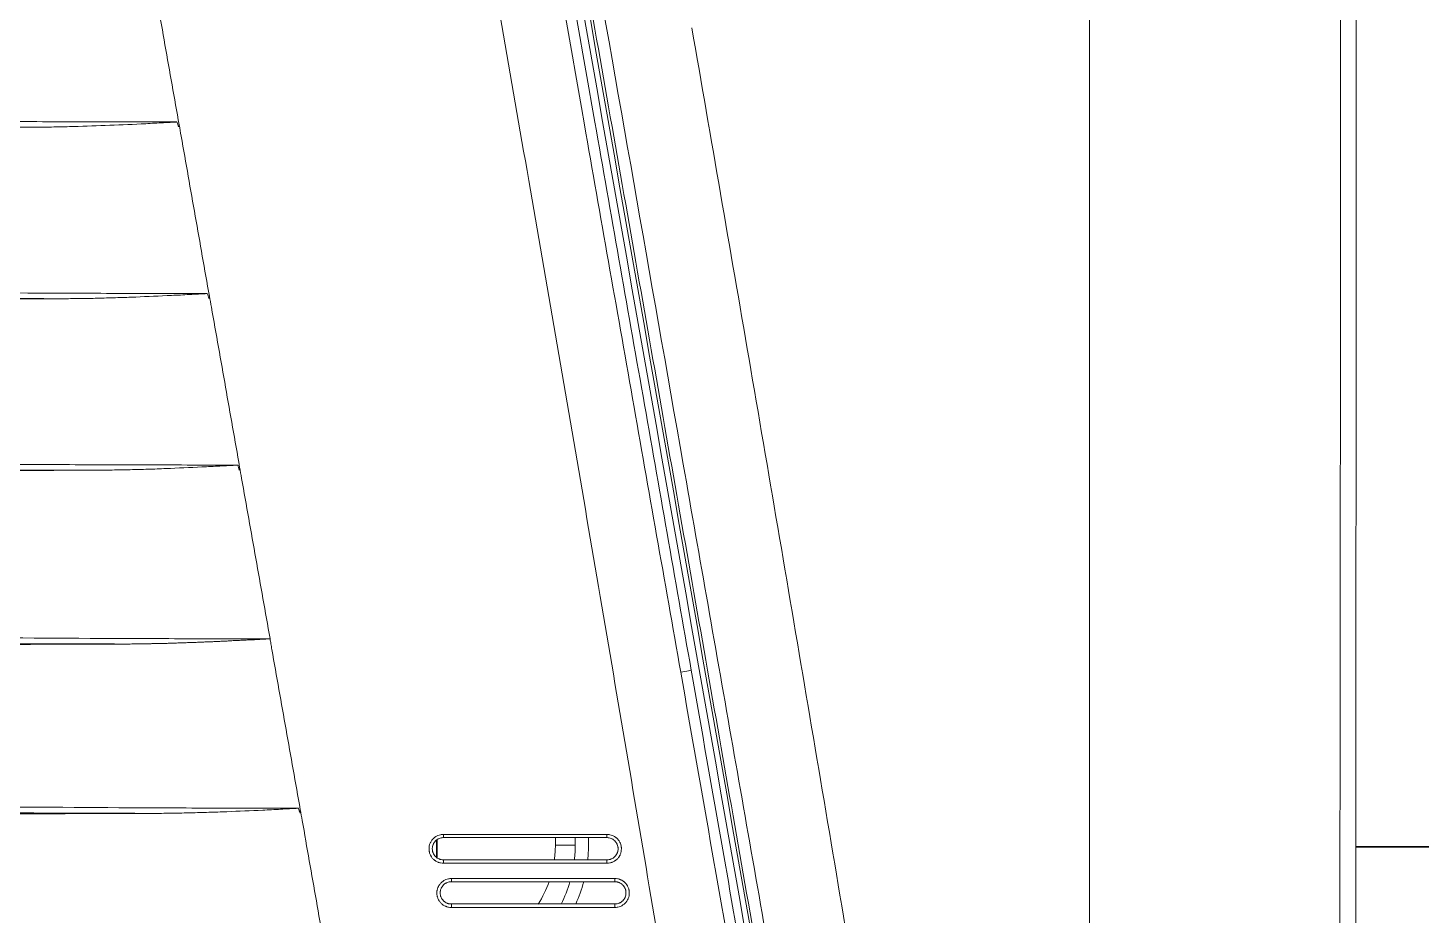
# Model space of a CAD drawing. Header units: millimetres. Extents: x 70151 to 230897, y 35202 to 113211.
# Drawn here: x 183579.5 to 183706.2, y 70867.5 to 70948.2 of the extents above; entities that cross this region are included whole.
import ezdxf

# ---------------------------------------------------------------- set-up
doc = ezdxf.new("R2010")
doc.units = ezdxf.units.MM
doc.header["$LTSCALE"] = 50
doc.layers.add('2-con', color=2, linetype='Continuous')
doc.layers.add('mark-B', color=2, linetype='Continuous', lineweight=20)
doc.layers.add('SS-RLRG', color=4, linetype='Continuous', lineweight=35)

# ---------------------------------------------------------------- blocks, each defined once
blk = doc.blocks.new('무풍1way 일반')
at = {"layer": 'mark-B'}
for p, q in [((-532.95, -80.13), (-532.95, -79.81)), ((-532.95, -79.81), (-518.08, -79.81)), ((-518.08, -80.13), (-518.08, -79.81)), ((-518.08, -80.13), (-532.95, -80.13)), ((-532.95, -82.15), (-518.08, -82.15)), ((-532.95, -82.15), (-532.95, -82.44)), ((-518.08, -82.15), (-518.08, -82.44)), ((-518.08, -82.44), (-532.95, -82.44)), ((-532.23, -84.15), (-532.23, -83.83)), ((-532.23, -83.83), (-517.36, -83.83)), ((-517.36, -84.15), (-532.23, -84.15)), ((-517.36, -84.15), (-517.36, -83.83)), ((-516.8, -84.33), (-516.8, -85.98)), ((-516.8, -84.33), (-516.8, -85.98)), ((-516.72, -85.93), (-516.72, -84.37)), ((-516.72, -85.93), (-516.72, -84.37)), ((-530.55, -86.17), (-530.55, -85.49)), ((-527.54, -85.49), (-529.35, -85.49)), ((-529.35, -85.49), (-529.35, -86.17)), ((-527.54, -85.49), (-527.54, -86.17)), ((-532.23, -86.17), (-517.36, -86.17)), ((-532.23, -86.17), (-532.23, -86.46)), ((-517.36, -86.46), (-532.23, -86.46)), ((-517.36, -86.17), (-517.36, -86.46))]:
    blk.add_line(p, q, dxfattribs=at)
for radius, start, end in [(13.05, 155.7436, 165.1866), (11.85, 153.09, 163.6397), (10.04, 147.7195, 160.5867), (13.05, 174.0923, 180), (11.85, 173.4891, 180), (10.04, 172.3106, 180)]:
    blk.add_arc((-517.5, -85.49), radius, start, end, dxfattribs=at)
blk.add_ellipse((-538.9, -101.23), major_axis=(-0.989, -0.174), ratio=0.033932, start_param=4.743301, end_param=6.335298, dxfattribs=at)
for points in [[(-600.41, -442.84), (-600.39, -308.78), (-600.38, -174.73), (-600.32, -40.67)], [(-600.41, -442.84), (-600.39, -308.78), (-600.38, -174.73), (-600.32, -40.67)], [(-512.37, -264.63), (-523.89, -199.32), (-535.4, -134.01), (-546.89, -68.71)], [(-512.37, -264.63), (-523.89, -199.32), (-535.4, -134.01), (-546.89, -68.71)], [(-546.4, -68.62), (-534.9, -133.93), (-523.39, -199.23), (-511.88, -264.54)], [(-546.4, -68.62), (-534.9, -133.93), (-523.39, -199.23), (-511.88, -264.54)], [(-504.52, -87.71), (-504.46, -88.04), (-504.4, -88.38), (-504.34, -88.71)], [(-504.32, -88.39), (-504.32, -88.5), (-504.33, -88.6), (-504.34, -88.71)], [(-504.19, -88.84), (-504.23, -88.69), (-504.27, -88.54), (-504.32, -88.39)], [(-501.67, -103.79), (-501.7, -103.62), (-501.73, -103.44), (-501.76, -103.27)], [(-501.67, -103.79), (-501.65, -103.94), (-501.62, -104.09), (-501.59, -104.24)], [(-501.59, -104.24), (-501.59, -104.25), (-501.59, -104.26), (-501.59, -104.27)], [(-499.01, -118.83), (-498.95, -119.17), (-498.89, -119.5), (-498.83, -119.84)], [(-498.79, -119.59), (-498.8, -119.67), (-498.82, -119.76), (-498.83, -119.84)], [(-498.66, -120.04), (-498.7, -119.89), (-498.75, -119.74), (-498.79, -119.59)], [(-496.26, -134.4), (-496.2, -134.73), (-496.14, -135.07), (-496.08, -135.4)], [(-496.03, -135.19), (-496.04, -135.26), (-496.06, -135.33), (-496.08, -135.4)], [(-495.89, -135.64), (-495.94, -135.49), (-495.98, -135.34), (-496.03, -135.19)], [(-493.51, -149.96), (-493.45, -150.3), (-493.39, -150.63), (-493.33, -150.97)], [(-493.26, -150.79), (-493.29, -150.85), (-493.31, -150.91), (-493.33, -150.97)], [(-493.13, -151.24), (-493.18, -151.09), (-493.22, -150.94), (-493.26, -150.79)]]:
    blk.add_open_spline(points, degree=3, dxfattribs=at)
for points, knots in [([(-598.85, -40.76), (-598.87, -57.51), (-598.88, -74.26), (-598.91, -107.76), (-598.93, -124.51), (-598.96, -174.76), (-598.98, -208.26), (-599.01, -275.25), (-599.02, -308.75), (-599.03, -375.75), (-599.04, -409.25), (-599.05, -442.75)], [0, 0, 0, 0, 0.125, 0.125, 0.25, 0.25, 0.5, 0.5, 0.75, 0.75, 1, 1, 1, 1]), ([(-598.85, -40.76), (-598.87, -57.51), (-598.88, -74.26), (-598.91, -107.76), (-598.93, -124.51), (-598.96, -174.76), (-598.98, -208.26), (-599.01, -275.25), (-599.02, -308.75), (-599.03, -375.75), (-599.04, -409.25), (-599.05, -442.75)], [0, 0, 0, 0, 0.125, 0.125, 0.25, 0.25, 0.5, 0.5, 0.75, 0.75, 1, 1, 1, 1]), ([(-576.12, -52.92), (-576.12, -53.56), (-576.12, -54.86), (-576.12, -56.81), (-576.12, -58.77), (-576.12, -60.74), (-576.12, -62.73), (-576.12, -64.74), (-576.12, -66.76), (-576.12, -68.79), (-576.12, -70.83), (-576.12, -72.89), (-576.12, -74.97), (-576.12, -77.05), (-576.12, -79.15), (-576.12, -81.27), (-576.12, -83.4), (-576.12, -85.54), (-576.12, -87.7), (-576.12, -89.87), (-576.12, -92.05), (-576.12, -94.25), (-576.12, -96.46), (-576.12, -98.69), (-576.12, -100.92), (-576.12, -103.18), (-576.12, -105.45), (-576.12, -107.73), (-576.12, -110.02), (-576.12, -112.33), (-576.12, -114.65), (-576.12, -116.99), (-576.12, -119.34), (-576.12, -121.7), (-576.12, -124.08), (-576.12, -126.47), (-576.12, -128.88), (-576.12, -131.3), (-576.12, -133.73), (-576.12, -136.18), (-576.12, -138.64), (-576.12, -147.53), (-576.12, -163.2), (-576.12, -186.05), (-576.12, -210.01), (-576.12, -229.05), (-576.12, -242.83), (-576.12, -251.03), (-576.12, -259.35), (-576.12, -267.8), (-576.12, -276.38), (-576.12, -285.08), (-576.12, -293.91), (-576.12, -302.87), (-576.12, -311.95), (-576.12, -321.15), (-576.12, -330.49), (-576.12, -339.95), (-576.12, -349.53), (-576.12, -359.25), (-576.12, -369.08), (-576.12, -379.05), (-576.12, -389.14), (-576.12, -399.36), (-576.12, -406.21), (-576.12, -409.66)], [0, 0, 0, 0, 0.005423, 0.010885, 0.016386, 0.021926, 0.027504, 0.033122, 0.038778, 0.044473, 0.050206, 0.055979, 0.06179, 0.067641, 0.07353, 0.079458, 0.085424, 0.09143, 0.097475, 0.103558, 0.10968, 0.115841, 0.122041, 0.12828, 0.134558, 0.140874, 0.14723, 0.153624, 0.160057, 0.166529, 0.17304, 0.179589, 0.186177, 0.192805, 0.19947, 0.206175, 0.212918, 0.219701, 0.226521, 0.233381, 0.240279, 0.247216, 0.308102, 0.37213, 0.439303, 0.509616, 0.532243, 0.555224, 0.578557, 0.602244, 0.626284, 0.650679, 0.675427, 0.700529, 0.725984, 0.751794, 0.777958, 0.804476, 0.831348, 0.858573, 0.886152, 0.914085, 0.94237, 0.971009, 1, 1, 1, 1]), ([(-576.12, -52.92), (-576.12, -53.56), (-576.12, -54.86), (-576.12, -56.81), (-576.12, -58.77), (-576.12, -60.74), (-576.12, -62.73), (-576.12, -64.74), (-576.12, -66.76), (-576.12, -68.79), (-576.12, -70.83), (-576.12, -72.89), (-576.12, -74.97), (-576.12, -77.05), (-576.12, -79.15), (-576.12, -81.27), (-576.12, -83.4), (-576.12, -85.54), (-576.12, -87.7), (-576.12, -89.87), (-576.12, -92.05), (-576.12, -94.25), (-576.12, -96.46), (-576.12, -98.69), (-576.12, -100.92), (-576.12, -103.18), (-576.12, -105.45), (-576.12, -107.73), (-576.12, -110.02), (-576.12, -112.33), (-576.12, -114.65), (-576.12, -116.99), (-576.12, -119.34), (-576.12, -121.7), (-576.12, -124.08), (-576.12, -126.47), (-576.12, -128.88), (-576.12, -131.3), (-576.12, -133.73), (-576.12, -136.18), (-576.12, -138.64), (-576.12, -147.53), (-576.12, -163.2), (-576.12, -186.05), (-576.12, -210.01), (-576.12, -229.05), (-576.12, -242.83), (-576.12, -251.03), (-576.12, -259.35), (-576.12, -267.8), (-576.12, -276.38), (-576.12, -285.08), (-576.12, -293.91), (-576.12, -302.87), (-576.12, -311.95), (-576.12, -321.15), (-576.12, -330.49), (-576.12, -339.95), (-576.12, -349.53), (-576.12, -359.25), (-576.12, -369.08), (-576.12, -379.05), (-576.12, -389.14), (-576.12, -399.36), (-576.12, -406.21), (-576.12, -409.66)], [0, 0, 0, 0, 0.005423, 0.010885, 0.016386, 0.021926, 0.027504, 0.033122, 0.038778, 0.044473, 0.050206, 0.055979, 0.06179, 0.067641, 0.07353, 0.079458, 0.085424, 0.09143, 0.097475, 0.103558, 0.10968, 0.115841, 0.122041, 0.12828, 0.134558, 0.140874, 0.14723, 0.153624, 0.160057, 0.166529, 0.17304, 0.179589, 0.186177, 0.192805, 0.19947, 0.206175, 0.212918, 0.219701, 0.226521, 0.233381, 0.240279, 0.247216, 0.308102, 0.37213, 0.439303, 0.509616, 0.532243, 0.555224, 0.578557, 0.602244, 0.626284, 0.650679, 0.675427, 0.700529, 0.725984, 0.751794, 0.777958, 0.804476, 0.831348, 0.858573, 0.886152, 0.914085, 0.94237, 0.971009, 1, 1, 1, 1]), ([(-555.51, -68.49), (-553.8, -78.69), (-550.37, -99.09), (-545.19, -129.53), (-541.69, -149.76), (-539.95, -159.8)], [0, 0, 0, 0, 0.334987, 0.669974, 1, 1, 1, 1]), ([(-555.51, -68.49), (-553.8, -78.69), (-550.37, -99.09), (-545.19, -129.53), (-541.69, -149.76), (-539.95, -159.8)], [0, 0, 0, 0, 0.334987, 0.669974, 1, 1, 1, 1]), ([(-530.17, -171.35), (-533.17, -154.27), (-536.17, -137.19), (-540.67, -111.58), (-542.17, -103.04), (-545.17, -85.97), (-546.67, -77.43), (-548.16, -68.89)], [0, 0, 0, 0, 0.5, 0.5, 0.75, 0.75, 1, 1, 1, 1]), ([(-530.17, -171.35), (-533.17, -154.27), (-536.17, -137.19), (-540.67, -111.58), (-542.17, -103.04), (-545.17, -85.97), (-546.67, -77.43), (-548.16, -68.89)], [0, 0, 0, 0, 0.5, 0.5, 0.75, 0.75, 1, 1, 1, 1]), ([(-547.1, -68.74), (-545.45, -78.16), (-543.8, -87.57), (-540.5, -106.41), (-538.84, -115.82), (-535.54, -134.65), (-533.88, -144.07), (-530.57, -162.9), (-528.92, -172.32), (-523.96, -200.57), (-520.65, -219.41), (-515.68, -247.66), (-514.02, -257.08), (-511.53, -271.2), (-510.71, -275.91), (-509.46, -282.98), (-509.05, -285.33), (-508.22, -290.04), (-507.81, -292.4), (-507.39, -294.75)], [0, 0, 0, 0, 0.125, 0.125, 0.25, 0.25, 0.375, 0.375, 0.5, 0.5, 0.75, 0.75, 0.875, 0.875, 0.9375, 0.9375, 0.96875, 0.96875, 1, 1, 1, 1]), ([(-547.1, -68.74), (-545.45, -78.16), (-543.8, -87.57), (-540.5, -106.41), (-538.84, -115.82), (-535.54, -134.65), (-533.88, -144.07), (-530.57, -162.9), (-528.92, -172.32), (-523.96, -200.57), (-520.65, -219.41), (-515.68, -247.66), (-514.02, -257.08), (-511.53, -271.2), (-510.71, -275.91), (-509.46, -282.98), (-509.05, -285.33), (-508.22, -290.04), (-507.81, -292.4), (-507.39, -294.75)], [0, 0, 0, 0, 0.125, 0.125, 0.25, 0.25, 0.375, 0.375, 0.5, 0.5, 0.75, 0.75, 0.875, 0.875, 0.9375, 0.9375, 0.96875, 0.96875, 1, 1, 1, 1]), ([(-539.89, -101.4), (-540.85, -95.95), (-541.8, -90.5), (-543.24, -82.33), (-543.72, -79.6), (-544.44, -75.51), (-544.68, -74.15), (-544.98, -72.45), (-545.04, -72.11), (-545.16, -71.43), (-545.22, -71.08), (-545.34, -70.4), (-545.43, -69.89), (-545.52, -69.38), (-545.58, -69.04), (-545.61, -68.87), (-545.64, -68.7)], [0, 0, 0, 0, 0.5, 0.5, 0.75, 0.75, 0.875, 0.875, 0.90625, 0.90625, 0.9375, 0.9375, 0.96875, 0.984375, 0.984375, 1, 1, 1, 1]), ([(-544.69, -68.49), (-544.66, -68.66), (-544.63, -68.83), (-544.57, -69.17), (-544.48, -69.68), (-544.39, -70.19), (-544.27, -70.88), (-544.21, -71.22), (-544.09, -71.9), (-543.79, -73.6), (-543.49, -75.31), (-542.77, -79.39), (-542.29, -82.12), (-540.85, -90.3), (-539.9, -95.75), (-538.94, -101.2)], [0, 0, 0, 0, 0.015625, 0.015625, 0.03125, 0.0625, 0.0625, 0.09375, 0.09375, 0.125, 0.25, 0.25, 0.5, 0.5, 1, 1, 1, 1]), ([(-506.17, -252.89), (-507.11, -247.71), (-509.74, -233.16), (-514.01, -209.24), (-518.99, -181.11), (-523.9, -152.97), (-528.77, -124.82), (-533.57, -96.67), (-536.72, -77.89), (-538.29, -68.5)], [0, 0, 0, 0, 0.084285, 0.236904, 0.389524, 0.542143, 0.694762, 0.847381, 1, 1, 1, 1]), ([(-507.09, -73.15), (-506.66, -75.57), (-505.8, -80.43), (-504.95, -85.28), (-504.52, -87.71)], [0, 0, 0, 0, 0.499999, 1, 1, 1, 1]), ([(-532.95, -82.44), (-533.04, -82.44), (-533.12, -82.43), (-533.25, -82.41), (-533.29, -82.4), (-533.35, -82.38), (-533.37, -82.37), (-533.41, -82.36), (-533.43, -82.35), (-533.53, -82.31), (-533.61, -82.27), (-533.7, -82.21), (-533.72, -82.2), (-533.75, -82.17), (-533.77, -82.16), (-533.82, -82.12), (-533.85, -82.09), (-533.94, -82), (-533.99, -81.93), (-534.05, -81.84), (-534.07, -81.82), (-534.09, -81.79), (-534.1, -81.77), (-534.13, -81.71), (-534.17, -81.63), (-534.2, -81.55), (-534.21, -81.49), (-534.22, -81.47), (-534.23, -81.43), (-534.24, -81.41), (-534.26, -81.3), (-534.26, -81.22), (-534.26, -81.09), (-534.26, -81.04), (-534.26, -80.98), (-534.25, -80.96), (-534.25, -80.91), (-534.24, -80.89), (-534.22, -80.79), (-534.2, -80.71), (-534.16, -80.61), (-534.15, -80.59), (-534.13, -80.55), (-534.12, -80.53), (-534.09, -80.47), (-534.07, -80.43), (-534, -80.33), (-533.94, -80.26), (-533.87, -80.19), (-533.85, -80.17), (-533.82, -80.14), (-533.77, -80.1), (-533.68, -80.04), (-533.61, -79.99), (-533.53, -79.95), (-533.49, -79.93), (-533.37, -79.88), (-533.29, -79.86), (-533.17, -79.83), (-533.12, -79.83), (-533.04, -79.82), (-532.99, -79.81), (-532.95, -79.81)], [0, 0, 0, 0, 0.0625, 0.0625, 0.09375, 0.09375, 0.109375, 0.109375, 0.125, 0.125, 0.1875, 0.1875, 0.203125, 0.203125, 0.21875, 0.21875, 0.25, 0.25, 0.3125, 0.3125, 0.328125, 0.328125, 0.34375, 0.34375, 0.375, 0.40625, 0.40625, 0.421875, 0.421875, 0.4375, 0.4375, 0.5, 0.5, 0.53125, 0.53125, 0.546875, 0.546875, 0.5625, 0.5625, 0.625, 0.625, 0.640625, 0.640625, 0.65625, 0.65625, 0.6875, 0.6875, 0.75, 0.75, 0.765625, 0.765625, 0.78125, 0.8125, 0.84375, 0.84375, 0.875, 0.875, 0.9375, 0.9375, 0.96875, 0.96875, 1, 1, 1, 1]), ([(-518.08, -79.81), (-517.99, -79.81), (-517.9, -79.82), (-517.78, -79.85), (-517.74, -79.86), (-517.67, -79.88), (-517.65, -79.88), (-517.61, -79.9), (-517.59, -79.91), (-517.49, -79.95), (-517.42, -79.99), (-517.33, -80.05), (-517.31, -80.06), (-517.28, -80.09), (-517.26, -80.1), (-517.21, -80.14), (-517.18, -80.17), (-517.09, -80.26), (-517.03, -80.33), (-516.97, -80.42), (-516.96, -80.43), (-516.94, -80.47), (-516.93, -80.49), (-516.9, -80.55), (-516.86, -80.62), (-516.83, -80.71), (-516.81, -80.77), (-516.81, -80.79), (-516.8, -80.83), (-516.79, -80.85), (-516.77, -80.96), (-516.76, -81.04), (-516.76, -81.17), (-516.76, -81.21), (-516.77, -81.28), (-516.77, -81.3), (-516.78, -81.34), (-516.78, -81.36), (-516.8, -81.47), (-516.83, -81.55), (-516.87, -81.65), (-516.88, -81.67), (-516.9, -81.71), (-516.91, -81.73), (-516.94, -81.79), (-516.96, -81.82), (-517.03, -81.93), (-517.09, -82), (-517.16, -82.07), (-517.18, -82.09), (-517.21, -82.12), (-517.26, -82.16), (-517.34, -82.22), (-517.42, -82.27), (-517.49, -82.31), (-517.53, -82.33), (-517.65, -82.38), (-517.73, -82.4), (-517.86, -82.43), (-517.9, -82.43), (-517.99, -82.44), (-518.03, -82.44), (-518.08, -82.44)], [0, 0, 0, 0, 0.0625, 0.0625, 0.09375, 0.09375, 0.109375, 0.109375, 0.125, 0.125, 0.1875, 0.1875, 0.203125, 0.203125, 0.21875, 0.21875, 0.25, 0.25, 0.3125, 0.3125, 0.328125, 0.328125, 0.34375, 0.34375, 0.375, 0.40625, 0.40625, 0.421875, 0.421875, 0.4375, 0.4375, 0.5, 0.5, 0.53125, 0.53125, 0.546875, 0.546875, 0.5625, 0.5625, 0.625, 0.625, 0.640625, 0.640625, 0.65625, 0.65625, 0.6875, 0.6875, 0.75, 0.75, 0.765625, 0.765625, 0.78125, 0.8125, 0.84375, 0.84375, 0.875, 0.875, 0.9375, 0.9375, 0.96875, 0.96875, 1, 1, 1, 1]), ([(-532.95, -80.13), (-532.98, -80.13), (-533.02, -80.13), (-533.08, -80.13), (-533.12, -80.14), (-533.21, -80.16), (-533.28, -80.18), (-533.37, -80.22), (-533.4, -80.23), (-533.46, -80.26), (-533.52, -80.3), (-533.57, -80.34), (-533.61, -80.37), (-533.62, -80.38), (-533.64, -80.4), (-533.66, -80.41), (-533.71, -80.47), (-533.76, -80.52), (-533.81, -80.6), (-533.83, -80.63), (-533.85, -80.68), (-533.86, -80.69), (-533.87, -80.72), (-533.88, -80.74), (-533.91, -80.81), (-533.93, -80.88), (-533.95, -80.96), (-533.95, -80.97), (-533.95, -81.01), (-533.96, -81.02), (-533.96, -81.07), (-533.96, -81.11), (-533.96, -81.21), (-533.96, -81.27), (-533.94, -81.35), (-533.94, -81.37), (-533.93, -81.4), (-533.92, -81.45), (-533.89, -81.53), (-533.86, -81.59), (-533.84, -81.63), (-533.83, -81.65), (-533.81, -81.67), (-533.8, -81.69), (-533.76, -81.76), (-533.71, -81.81), (-533.64, -81.88), (-533.62, -81.9), (-533.58, -81.93), (-533.57, -81.94), (-533.54, -81.96), (-533.53, -81.97), (-533.46, -82.02), (-533.4, -82.05), (-533.32, -82.08), (-533.31, -82.09), (-533.28, -82.1), (-533.26, -82.1), (-533.21, -82.12), (-533.18, -82.13), (-533.08, -82.15), (-533.02, -82.15), (-532.95, -82.15)], [0, 0, 0, 0, 0.03125, 0.03125, 0.0625, 0.0625, 0.125, 0.125, 0.15625, 0.15625, 0.1875, 0.21875, 0.21875, 0.234375, 0.234375, 0.25, 0.25, 0.3125, 0.3125, 0.34375, 0.34375, 0.359375, 0.359375, 0.375, 0.375, 0.4375, 0.4375, 0.453125, 0.453125, 0.46875, 0.46875, 0.5, 0.5, 0.5625, 0.5625, 0.578125, 0.578125, 0.59375, 0.625, 0.65625, 0.65625, 0.671875, 0.671875, 0.6875, 0.6875, 0.75, 0.75, 0.78125, 0.78125, 0.796875, 0.796875, 0.8125, 0.8125, 0.875, 0.875, 0.890625, 0.890625, 0.90625, 0.90625, 0.9375, 0.9375, 1, 1, 1, 1]), ([(-518.08, -82.15), (-518.04, -82.15), (-518.01, -82.15), (-517.94, -82.14), (-517.91, -82.14), (-517.81, -82.12), (-517.75, -82.1), (-517.66, -82.06), (-517.63, -82.05), (-517.57, -82.02), (-517.51, -81.98), (-517.46, -81.94), (-517.42, -81.91), (-517.41, -81.9), (-517.38, -81.88), (-517.37, -81.87), (-517.31, -81.81), (-517.27, -81.76), (-517.22, -81.67), (-517.2, -81.65), (-517.18, -81.6), (-517.17, -81.59), (-517.15, -81.56), (-517.15, -81.54), (-517.11, -81.46), (-517.1, -81.4), (-517.08, -81.32), (-517.08, -81.3), (-517.07, -81.27), (-517.07, -81.25), (-517.07, -81.2), (-517.06, -81.17), (-517.06, -81.07), (-517.07, -81.01), (-517.09, -80.93), (-517.09, -80.91), (-517.1, -80.88), (-517.11, -80.83), (-517.14, -80.75), (-517.17, -80.69), (-517.19, -80.65), (-517.2, -80.63), (-517.22, -80.6), (-517.23, -80.59), (-517.27, -80.52), (-517.31, -80.47), (-517.38, -80.4), (-517.41, -80.38), (-517.45, -80.35), (-517.46, -80.34), (-517.49, -80.32), (-517.5, -80.31), (-517.57, -80.26), (-517.63, -80.23), (-517.7, -80.2), (-517.72, -80.19), (-517.75, -80.18), (-517.77, -80.18), (-517.81, -80.16), (-517.85, -80.15), (-517.94, -80.13), (-518.01, -80.13), (-518.08, -80.13)], [0, 0, 0, 0, 0.03125, 0.03125, 0.0625, 0.0625, 0.125, 0.125, 0.15625, 0.15625, 0.1875, 0.21875, 0.21875, 0.234375, 0.234375, 0.25, 0.25, 0.3125, 0.3125, 0.34375, 0.34375, 0.359375, 0.359375, 0.375, 0.375, 0.4375, 0.4375, 0.453125, 0.453125, 0.46875, 0.46875, 0.5, 0.5, 0.5625, 0.5625, 0.578125, 0.578125, 0.59375, 0.625, 0.65625, 0.65625, 0.671875, 0.671875, 0.6875, 0.6875, 0.75, 0.75, 0.78125, 0.78125, 0.796875, 0.796875, 0.8125, 0.8125, 0.875, 0.875, 0.890625, 0.890625, 0.90625, 0.90625, 0.9375, 0.9375, 1, 1, 1, 1]), ([(-532.23, -86.46), (-532.28, -86.46), (-532.32, -86.45), (-532.41, -86.45), (-532.45, -86.44), (-532.57, -86.41), (-532.66, -86.39), (-532.78, -86.34), (-532.82, -86.32), (-532.89, -86.28), (-532.96, -86.24), (-533.03, -86.19), (-533.08, -86.14), (-533.1, -86.13), (-533.13, -86.1), (-533.15, -86.09), (-533.22, -86.01), (-533.28, -85.94), (-533.35, -85.84), (-533.37, -85.8), (-533.4, -85.74), (-533.41, -85.72), (-533.43, -85.69), (-533.44, -85.67), (-533.48, -85.57), (-533.5, -85.48), (-533.52, -85.38), (-533.53, -85.36), (-533.53, -85.32), (-533.54, -85.29), (-533.54, -85.23), (-533.54, -85.19), (-533.54, -85.06), (-533.54, -84.97), (-533.52, -84.87), (-533.51, -84.85), (-533.5, -84.8), (-533.49, -84.78), (-533.48, -84.72), (-533.45, -84.64), (-533.41, -84.56), (-533.38, -84.51), (-533.37, -84.49), (-533.35, -84.45), (-533.34, -84.43), (-533.28, -84.34), (-533.22, -84.28), (-533.13, -84.19), (-533.1, -84.16), (-533.05, -84.12), (-533.03, -84.1), (-533, -84.08), (-532.98, -84.07), (-532.89, -84.01), (-532.82, -83.97), (-532.72, -83.93), (-532.7, -83.92), (-532.66, -83.9), (-532.63, -83.9), (-532.57, -83.88), (-532.53, -83.87), (-532.41, -83.84), (-532.32, -83.83), (-532.23, -83.83)], [0, 0, 0, 0, 0.03125, 0.03125, 0.0625, 0.0625, 0.125, 0.125, 0.15625, 0.15625, 0.1875, 0.21875, 0.21875, 0.234375, 0.234375, 0.25, 0.25, 0.3125, 0.3125, 0.34375, 0.34375, 0.359375, 0.359375, 0.375, 0.375, 0.4375, 0.4375, 0.453125, 0.453125, 0.46875, 0.46875, 0.5, 0.5, 0.5625, 0.5625, 0.578125, 0.578125, 0.59375, 0.59375, 0.625, 0.65625, 0.65625, 0.671875, 0.671875, 0.6875, 0.6875, 0.75, 0.75, 0.78125, 0.78125, 0.796875, 0.796875, 0.8125, 0.8125, 0.875, 0.875, 0.890625, 0.890625, 0.90625, 0.90625, 0.9375, 0.9375, 1, 1, 1, 1]), ([(-532.23, -84.15), (-532.3, -84.15), (-532.37, -84.15), (-532.46, -84.17), (-532.49, -84.18), (-532.54, -84.19), (-532.56, -84.2), (-532.59, -84.21), (-532.61, -84.22), (-532.68, -84.25), (-532.74, -84.28), (-532.81, -84.32), (-532.82, -84.33), (-532.85, -84.35), (-532.86, -84.36), (-532.9, -84.4), (-532.92, -84.42), (-532.99, -84.49), (-533.04, -84.54), (-533.08, -84.61), (-533.09, -84.62), (-533.11, -84.65), (-533.13, -84.69), (-533.17, -84.77), (-533.19, -84.83), (-533.2, -84.88), (-533.21, -84.89), (-533.22, -84.93), (-533.22, -84.94), (-533.24, -85.02), (-533.24, -85.09), (-533.24, -85.19), (-533.24, -85.22), (-533.24, -85.27), (-533.24, -85.29), (-533.23, -85.32), (-533.23, -85.34), (-533.21, -85.42), (-533.19, -85.48), (-533.16, -85.56), (-533.15, -85.57), (-533.14, -85.6), (-533.13, -85.62), (-533.11, -85.66), (-533.09, -85.69), (-533.04, -85.77), (-533, -85.82), (-532.94, -85.88), (-532.92, -85.89), (-532.9, -85.91), (-532.86, -85.95), (-532.8, -86), (-532.74, -86.03), (-532.68, -86.06), (-532.65, -86.08), (-532.56, -86.11), (-532.5, -86.13), (-532.4, -86.15), (-532.37, -86.16), (-532.3, -86.16), (-532.27, -86.17), (-532.23, -86.17)], [0, 0, 0, 0, 0.0625, 0.0625, 0.09375, 0.09375, 0.109375, 0.109375, 0.125, 0.125, 0.1875, 0.1875, 0.203125, 0.203125, 0.21875, 0.21875, 0.25, 0.25, 0.3125, 0.3125, 0.328125, 0.328125, 0.34375, 0.375, 0.40625, 0.40625, 0.421875, 0.421875, 0.4375, 0.4375, 0.5, 0.5, 0.53125, 0.53125, 0.546875, 0.546875, 0.5625, 0.5625, 0.625, 0.625, 0.640625, 0.640625, 0.65625, 0.65625, 0.6875, 0.6875, 0.75, 0.75, 0.765625, 0.765625, 0.78125, 0.8125, 0.84375, 0.84375, 0.875, 0.875, 0.9375, 0.9375, 0.96875, 0.96875, 1, 1, 1, 1]), ([(-517.36, -83.83), (-517.27, -83.83), (-517.19, -83.84), (-517.06, -83.87), (-517.02, -83.88), (-516.96, -83.9), (-516.94, -83.9), (-516.9, -83.92), (-516.88, -83.93), (-516.78, -83.97), (-516.7, -84.01), (-516.61, -84.07), (-516.6, -84.08), (-516.56, -84.1), (-516.54, -84.12), (-516.49, -84.16), (-516.46, -84.19), (-516.37, -84.28), (-516.32, -84.34), (-516.26, -84.43), (-516.25, -84.45), (-516.22, -84.49), (-516.21, -84.51), (-516.18, -84.56), (-516.15, -84.64), (-516.12, -84.72), (-516.1, -84.78), (-516.09, -84.8), (-516.08, -84.85), (-516.08, -84.87), (-516.06, -84.97), (-516.05, -85.06), (-516.05, -85.19), (-516.05, -85.23), (-516.06, -85.29), (-516.06, -85.32), (-516.06, -85.36), (-516.07, -85.38), (-516.09, -85.48), (-516.11, -85.57), (-516.16, -85.67), (-516.16, -85.69), (-516.18, -85.72), (-516.19, -85.74), (-516.22, -85.8), (-516.24, -85.84), (-516.32, -85.94), (-516.37, -86.01), (-516.45, -86.09), (-516.46, -86.1), (-516.49, -86.13), (-516.54, -86.17), (-516.63, -86.24), (-516.7, -86.28), (-516.78, -86.32), (-516.82, -86.34), (-516.94, -86.39), (-517.02, -86.41), (-517.14, -86.44), (-517.19, -86.45), (-517.27, -86.45), (-517.32, -86.46), (-517.36, -86.46)], [0, 0, 0, 0, 0.0625, 0.0625, 0.09375, 0.09375, 0.109375, 0.109375, 0.125, 0.125, 0.1875, 0.1875, 0.203125, 0.203125, 0.21875, 0.21875, 0.25, 0.25, 0.3125, 0.3125, 0.328125, 0.328125, 0.34375, 0.34375, 0.375, 0.40625, 0.40625, 0.421875, 0.421875, 0.4375, 0.4375, 0.5, 0.5, 0.53125, 0.53125, 0.546875, 0.546875, 0.5625, 0.5625, 0.625, 0.625, 0.640625, 0.640625, 0.65625, 0.65625, 0.6875, 0.6875, 0.75, 0.75, 0.765625, 0.765625, 0.78125, 0.8125, 0.84375, 0.84375, 0.875, 0.875, 0.9375, 0.9375, 0.96875, 0.96875, 1, 1, 1, 1]), ([(-517.36, -86.17), (-517.33, -86.17), (-517.29, -86.16), (-517.23, -86.16), (-517.19, -86.15), (-517.1, -86.13), (-517.03, -86.11), (-516.94, -86.08), (-516.91, -86.06), (-516.85, -86.03), (-516.8, -86), (-516.74, -85.96), (-516.7, -85.93), (-516.69, -85.91), (-516.67, -85.89), (-516.66, -85.88), (-516.6, -85.82), (-516.56, -85.77), (-516.5, -85.69), (-516.48, -85.66), (-516.46, -85.62), (-516.45, -85.6), (-516.44, -85.57), (-516.43, -85.56), (-516.4, -85.48), (-516.38, -85.42), (-516.37, -85.34), (-516.36, -85.32), (-516.36, -85.29), (-516.36, -85.27), (-516.35, -85.22), (-516.35, -85.19), (-516.35, -85.09), (-516.36, -85.02), (-516.37, -84.94), (-516.38, -84.93), (-516.38, -84.89), (-516.4, -84.85), (-516.42, -84.77), (-516.45, -84.71), (-516.48, -84.67), (-516.48, -84.65), (-516.5, -84.62), (-516.51, -84.61), (-516.56, -84.54), (-516.6, -84.49), (-516.67, -84.42), (-516.69, -84.4), (-516.73, -84.36), (-516.74, -84.35), (-516.77, -84.33), (-516.78, -84.32), (-516.85, -84.28), (-516.91, -84.25), (-516.99, -84.22), (-517, -84.21), (-517.03, -84.2), (-517.05, -84.19), (-517.1, -84.18), (-517.13, -84.17), (-517.23, -84.15), (-517.29, -84.15), (-517.36, -84.15)], [0, 0, 0, 0, 0.03125, 0.03125, 0.0625, 0.0625, 0.125, 0.125, 0.15625, 0.15625, 0.1875, 0.21875, 0.21875, 0.234375, 0.234375, 0.25, 0.25, 0.3125, 0.3125, 0.34375, 0.34375, 0.359375, 0.359375, 0.375, 0.375, 0.4375, 0.4375, 0.453125, 0.453125, 0.46875, 0.46875, 0.5, 0.5, 0.5625, 0.5625, 0.578125, 0.578125, 0.59375, 0.625, 0.65625, 0.65625, 0.671875, 0.671875, 0.6875, 0.6875, 0.75, 0.75, 0.78125, 0.78125, 0.796875, 0.796875, 0.8125, 0.8125, 0.875, 0.875, 0.890625, 0.890625, 0.90625, 0.90625, 0.9375, 0.9375, 1, 1, 1, 1]), ([(-504.19, -88.84), (-504.19, -88.84), (-504.19, -88.84), (-504.18, -88.84), (-504.18, -88.84), (-504.18, -88.84), (-504.18, -88.84), (-504.18, -88.84), (-504.18, -88.84), (-504.18, -88.84), (-504.18, -88.84), (-504.17, -88.84), (-504.16, -88.84), (-504.15, -88.84), (-504.14, -88.83), (-504.12, -88.83), (-504.1, -88.83), (-504.05, -88.83), (-504.02, -88.83), (-503.91, -88.82), (-503.85, -88.82), (-503.64, -88.81), (-503.51, -88.8), (-503.1, -88.78), (-502.83, -88.76), (-502.01, -88.72), (-501.47, -88.69), (-499.83, -88.61), (-498.74, -88.57), (-497.11, -88.5), (-496.57, -88.48), (-495.48, -88.45), (-494.93, -88.43), (-493.85, -88.41), (-493.3, -88.39), (-492.21, -88.38), (-491.67, -88.37), (-491.12, -88.37)], [0, 0, 0, 0, 0.000061, 0.000061, 0.000122, 0.000122, 0.000244, 0.000244, 0.000488, 0.000488, 0.000977, 0.000977, 0.001953, 0.001953, 0.003906, 0.003906, 0.007812, 0.007812, 0.015625, 0.015625, 0.03125, 0.03125, 0.0625, 0.0625, 0.125, 0.125, 0.25, 0.25, 0.5, 0.5, 0.625, 0.625, 0.75, 0.75, 0.875, 0.875, 1, 1, 1, 1]), ([(-491.12, -88.37), (-488.95, -88.37), (-486.78, -88.36), (-482.43, -88.34), (-480.26, -88.33), (-473.75, -88.3), (-469.42, -88.28), (-465.08, -88.25)], [0, 0, 0, 0, 0.25, 0.25, 0.5, 0.5, 1, 1, 1, 1]), ([(-491.12, -88.37), (-486.22, -88.38), (-481.32, -88.4), (-471.53, -88.44), (-466.64, -88.46), (-459.3, -88.49), (-456.86, -88.51), (-451.97, -88.53), (-449.52, -88.54), (-444.63, -88.57), (-442.19, -88.58), (-437.3, -88.61), (-432.41, -88.63), (-427.52, -88.66), (-422.63, -88.68), (-420.18, -88.69), (-415.28, -88.71), (-412.84, -88.72), (-407.94, -88.74), (-405.49, -88.75), (-398.15, -88.78), (-393.25, -88.79), (-385.9, -88.8), (-383.45, -88.81), (-378.55, -88.81), (-376.09, -88.81), (-373.64, -88.81)], [0, 0, 0, 0, 0.125, 0.125, 0.25, 0.25, 0.3125, 0.3125, 0.375, 0.375, 0.4375, 0.4375, 0.5, 0.5625, 0.5625, 0.625, 0.625, 0.6875, 0.6875, 0.75, 0.75, 0.875, 0.875, 0.9375, 0.9375, 1, 1, 1, 1]), ([(-504.34, -88.71), (-503.91, -91.14), (-503.05, -95.99), (-502.19, -100.84), (-501.76, -103.27)], [0, 0, 0, 0, 0.5, 1, 1, 1, 1]), ([(-373.64, -89.7), (-373.73, -89.7), (-373.81, -89.7), (-373.98, -89.7), (-374.24, -89.7), (-374.83, -89.7), (-376.03, -89.69), (-378.41, -89.69), (-380.45, -89.69), (-384.54, -89.68), (-387.26, -89.68), (-395.43, -89.65), (-400.87, -89.63), (-409.03, -89.58), (-411.75, -89.56), (-417.19, -89.52), (-419.91, -89.5), (-425.34, -89.46), (-428.06, -89.43), (-433.49, -89.38), (-436.21, -89.36), (-441.64, -89.3), (-444.36, -89.27), (-449.79, -89.22), (-452.51, -89.19), (-457.94, -89.13), (-460.66, -89.11), (-466.09, -89.05), (-468.81, -89.03), (-476.97, -88.96), (-482.41, -88.92), (-490.57, -88.87), (-493.29, -88.86), (-498.74, -88.85), (-501.46, -88.84), (-504.19, -88.84)], [0, 0, 0, 0, 0.001953, 0.001953, 0.003906, 0.007812, 0.015625, 0.03125, 0.0625, 0.0625, 0.125, 0.125, 0.25, 0.25, 0.3125, 0.3125, 0.375, 0.375, 0.4375, 0.4375, 0.5, 0.5, 0.5625, 0.5625, 0.625, 0.625, 0.6875, 0.6875, 0.75, 0.75, 0.875, 0.875, 0.9375, 0.9375, 1, 1, 1, 1]), ([(-538.94, -101.2), (-538.21, -105.35), (-537.48, -109.5), (-536.02, -117.79), (-535.29, -121.94), (-533.1, -134.39), (-531.64, -142.69), (-527.26, -167.58), (-524.34, -184.18), (-518.5, -217.37), (-515.57, -233.97), (-511.19, -258.87), (-509.73, -267.17), (-508.08, -276.51), (-507.9, -277.54), (-507.54, -279.62), (-507.35, -280.66), (-506.99, -282.73), (-506.81, -283.77), (-506.53, -285.33), (-506.44, -285.84), (-506.26, -286.88), (-505.98, -288.44), (-505.71, -289.99), (-505.43, -291.55), (-505.34, -292.07), (-505.21, -292.85), (-505.16, -293.11), (-505.07, -293.63), (-505.02, -293.89), (-504.88, -294.66), (-504.78, -295.18), (-504.62, -295.95), (-504.56, -296.21), (-504.45, -296.72), (-504.27, -297.49), (-504.07, -298.25), (-503.85, -299.01), (-503.74, -299.39), (-503.61, -299.83), (-503.54, -300.05), (-503.51, -300.16), (-503.49, -300.21), (-503.48, -300.24), (-503.48, -300.26), (-503.47, -300.27)], [0, 0, 0, 0, 0.0625, 0.0625, 0.125, 0.125, 0.25, 0.25, 0.5, 0.5, 0.75, 0.75, 0.875, 0.875, 0.890625, 0.890625, 0.90625, 0.90625, 0.921875, 0.921875, 0.929687, 0.929687, 0.9375, 0.953125, 0.953125, 0.960937, 0.960937, 0.964844, 0.964844, 0.96875, 0.96875, 0.976562, 0.976562, 0.980469, 0.980469, 0.984375, 0.992188, 0.992188, 0.996094, 0.998047, 0.999023, 0.999512, 0.999756, 0.999756, 1, 1, 1, 1]), ([(-504.4, -300.59), (-504.72, -299.58), (-505.01, -298.57), (-505.32, -297.29), (-505.38, -297.04), (-505.5, -296.52), (-505.55, -296.27), (-505.71, -295.49), (-505.81, -294.98), (-505.96, -294.2), (-506.01, -293.94), (-506.1, -293.42), (-506.15, -293.16), (-506.28, -292.38), (-506.37, -291.87), (-506.64, -290.31), (-506.92, -288.75), (-507.19, -287.19), (-507.38, -286.16), (-507.47, -285.64), (-507.74, -284.08), (-507.93, -283.04), (-508.29, -280.97), (-508.47, -279.93), (-508.84, -277.85), (-509.02, -276.81), (-510.67, -267.47), (-512.13, -259.17), (-516.52, -234.25), (-519.44, -217.64), (-525.29, -184.43), (-528.21, -167.82), (-532.59, -142.92), (-534.05, -134.61), (-536.24, -122.16), (-536.97, -118.01), (-538.43, -109.71), (-539.16, -105.55), (-539.89, -101.4)], [0, 0, 0, 0, 0.015625, 0.015625, 0.019531, 0.019531, 0.023437, 0.023437, 0.03125, 0.03125, 0.035156, 0.035156, 0.039062, 0.039062, 0.046875, 0.046875, 0.0625, 0.070312, 0.070312, 0.078125, 0.078125, 0.09375, 0.09375, 0.109375, 0.109375, 0.125, 0.125, 0.25, 0.25, 0.5, 0.5, 0.75, 0.75, 0.875, 0.875, 0.9375, 0.9375, 1, 1, 1, 1]), ([(-501.59, -104.24), (-501.5, -104.24), (-501.33, -104.23), (-501.07, -104.21), (-500.81, -104.2), (-500.55, -104.19), (-500.3, -104.17), (-500.05, -104.16), (-499.8, -104.15), (-499.55, -104.14), (-499.31, -104.12), (-499.07, -104.11), (-498.83, -104.1), (-498.6, -104.09), (-498.36, -104.08), (-498.13, -104.07), (-497.91, -104.05), (-497.68, -104.04), (-497.46, -104.03), (-497.24, -104.02), (-497.02, -104.01), (-496.81, -104), (-496.59, -103.99), (-496.38, -103.98), (-496.18, -103.98), (-495.97, -103.97), (-495.77, -103.96), (-495.57, -103.95), (-495.38, -103.94), (-495.18, -103.93), (-494.92, -103.92), (-494.58, -103.91), (-494.18, -103.9), (-493.78, -103.88), (-493.39, -103.87), (-493, -103.86), (-492.61, -103.84), (-492.23, -103.83), (-491.86, -103.82), (-491.49, -103.81), (-491.13, -103.81), (-490.77, -103.8), (-490.41, -103.79), (-490.06, -103.79), (-489.72, -103.78), (-489.38, -103.78), (-489.04, -103.77), (-488.71, -103.77), (-488.49, -103.77), (-488.38, -103.77)], [0, 0, 0, 0, 0.019996, 0.039795, 0.059398, 0.078804, 0.098014, 0.117027, 0.135843, 0.154462, 0.172885, 0.191111, 0.20914, 0.226972, 0.244608, 0.262047, 0.279289, 0.296334, 0.313182, 0.329833, 0.346288, 0.362545, 0.378606, 0.394469, 0.410136, 0.425606, 0.440878, 0.455954, 0.470833, 0.485515, 0.5, 0.530904, 0.561441, 0.591609, 0.62141, 0.650842, 0.679907, 0.708603, 0.736932, 0.764893, 0.792486, 0.819711, 0.846569, 0.873059, 0.899182, 0.924937, 0.950325, 0.975346, 1, 1, 1, 1]), ([(-462.32, -103.64), (-466.66, -103.67), (-471, -103.7), (-477.51, -103.73), (-479.69, -103.74), (-484.03, -103.76), (-486.21, -103.77), (-488.38, -103.77)], [0, 0, 0, 0, 0.5, 0.5, 0.75, 0.75, 1, 1, 1, 1]), ([(-488.38, -103.77), (-483.48, -103.78), (-478.58, -103.8), (-468.8, -103.83), (-463.9, -103.85), (-456.57, -103.89), (-454.12, -103.9), (-449.23, -103.92), (-446.79, -103.93), (-441.9, -103.96), (-437.01, -103.98), (-429.68, -104.02), (-424.78, -104.04), (-419.89, -104.07), (-417.45, -104.08), (-412.55, -104.1), (-410.11, -104.11), (-405.21, -104.12), (-402.77, -104.13), (-395.42, -104.16), (-390.52, -104.17), (-383.18, -104.18), (-380.73, -104.18), (-375.82, -104.19), (-373.37, -104.19), (-370.92, -104.19)], [0, 0, 0, 0, 0.125, 0.125, 0.25, 0.25, 0.3125, 0.3125, 0.375, 0.375, 0.4375, 0.5, 0.5625, 0.5625, 0.625, 0.625, 0.6875, 0.6875, 0.75, 0.75, 0.875, 0.875, 0.9375, 0.9375, 1, 1, 1, 1]), ([(-370.92, -105.07), (-371.01, -105.07), (-371.09, -105.07), (-371.26, -105.07), (-371.52, -105.07), (-372.12, -105.07), (-373.31, -105.07), (-375.69, -105.07), (-377.74, -105.07), (-381.83, -105.06), (-384.55, -105.06), (-392.72, -105.03), (-398.17, -105.01), (-406.34, -104.96), (-409.06, -104.94), (-414.51, -104.91), (-417.23, -104.89), (-422.67, -104.84), (-425.39, -104.82), (-430.83, -104.77), (-433.55, -104.74), (-438.99, -104.69), (-441.71, -104.66), (-447.15, -104.61), (-449.87, -104.58), (-455.31, -104.52), (-458.03, -104.5), (-463.47, -104.45), (-466.19, -104.42), (-474.35, -104.35), (-479.79, -104.31), (-487.96, -104.27), (-490.69, -104.26), (-496.14, -104.25), (-498.86, -104.24), (-501.59, -104.24)], [0, 0, 0, 0, 0.001953, 0.001953, 0.003906, 0.007812, 0.015625, 0.03125, 0.0625, 0.0625, 0.125, 0.125, 0.25, 0.25, 0.3125, 0.3125, 0.375, 0.375, 0.4375, 0.4375, 0.5, 0.5, 0.5625, 0.5625, 0.625, 0.625, 0.6875, 0.6875, 0.75, 0.75, 0.875, 0.875, 0.9375, 0.9375, 1, 1, 1, 1]), ([(-501.59, -104.27), (-501.16, -106.7), (-500.3, -111.55), (-499.44, -116.41), (-499.01, -118.83)], [0, 0, 0, 0, 0.5, 1, 1, 1, 1]), ([(-498.83, -119.84), (-498.4, -122.26), (-497.55, -127.12), (-496.69, -131.97), (-496.26, -134.4)], [0, 0, 0, 0, 0.5, 1, 1, 1, 1]), ([(-498.66, -120.04), (-498.66, -120.04), (-498.66, -120.04), (-498.66, -120.04), (-498.66, -120.04), (-498.66, -120.04), (-498.66, -120.04), (-498.65, -120.04), (-498.65, -120.04), (-498.65, -120.04), (-498.65, -120.04), (-498.64, -120.04), (-498.64, -120.04), (-498.62, -120.04), (-498.62, -120.04), (-498.59, -120.04), (-498.57, -120.03), (-498.52, -120.03), (-498.49, -120.03), (-498.39, -120.02), (-498.32, -120.02), (-498.12, -120.01), (-497.98, -120), (-497.57, -119.98), (-497.3, -119.96), (-496.48, -119.92), (-495.94, -119.9), (-494.31, -119.82), (-493.22, -119.77), (-491.59, -119.7), (-491.05, -119.68), (-489.96, -119.65), (-489.41, -119.63), (-488.33, -119.61), (-487.78, -119.6), (-486.69, -119.58), (-486.15, -119.57), (-485.61, -119.57)], [0, 0, 0, 0, 0.000061, 0.000061, 0.000122, 0.000122, 0.000244, 0.000244, 0.000488, 0.000488, 0.000977, 0.000977, 0.001953, 0.001953, 0.003906, 0.003906, 0.007813, 0.007813, 0.015625, 0.015625, 0.03125, 0.03125, 0.0625, 0.0625, 0.125, 0.125, 0.25, 0.25, 0.5, 0.5, 0.625, 0.625, 0.75, 0.75, 0.875, 0.875, 1, 1, 1, 1]), ([(-368.14, -120.82), (-368.22, -120.82), (-368.31, -120.82), (-368.48, -120.82), (-368.73, -120.82), (-369.33, -120.82), (-370.52, -120.82), (-372.9, -120.82), (-374.94, -120.82), (-379.02, -120.81), (-381.75, -120.81), (-389.91, -120.79), (-395.35, -120.76), (-403.51, -120.72), (-406.23, -120.71), (-411.67, -120.67), (-414.38, -120.65), (-419.82, -120.61), (-422.54, -120.59), (-427.97, -120.54), (-430.69, -120.52), (-436.13, -120.47), (-438.84, -120.44), (-444.28, -120.39), (-446.99, -120.36), (-452.43, -120.31), (-455.14, -120.29), (-460.58, -120.24), (-463.3, -120.22), (-471.45, -120.15), (-476.89, -120.11), (-485.05, -120.07), (-487.77, -120.06), (-493.21, -120.05), (-495.93, -120.04), (-498.66, -120.04)], [0, 0, 0, 0, 0.001953, 0.001953, 0.003906, 0.007812, 0.015625, 0.03125, 0.0625, 0.0625, 0.125, 0.125, 0.25, 0.25, 0.3125, 0.3125, 0.375, 0.375, 0.4375, 0.4375, 0.5, 0.5, 0.5625, 0.5625, 0.625, 0.625, 0.6875, 0.6875, 0.75, 0.75, 0.875, 0.875, 0.9375, 0.9375, 1, 1, 1, 1]), ([(-485.61, -119.57), (-483.43, -119.57), (-481.26, -119.56), (-476.92, -119.54), (-474.75, -119.53), (-468.25, -119.5), (-463.91, -119.47), (-459.58, -119.43)], [0, 0, 0, 0, 0.25, 0.25, 0.5, 0.5, 1, 1, 1, 1]), ([(-485.61, -119.57), (-480.71, -119.58), (-475.81, -119.59), (-466.02, -119.63), (-461.13, -119.64), (-453.79, -119.67), (-451.34, -119.69), (-446.45, -119.71), (-444.01, -119.72), (-439.12, -119.74), (-434.23, -119.76), (-426.89, -119.79), (-422, -119.81), (-417.11, -119.83), (-414.66, -119.84), (-409.77, -119.86), (-407.32, -119.87), (-402.42, -119.88), (-399.98, -119.89), (-392.63, -119.91), (-387.73, -119.92), (-380.39, -119.93), (-377.94, -119.93), (-373.04, -119.94), (-370.59, -119.94), (-368.14, -119.94)], [0, 0, 0, 0, 0.125, 0.125, 0.25, 0.25, 0.3125, 0.3125, 0.375, 0.375, 0.4375, 0.5, 0.5625, 0.5625, 0.625, 0.625, 0.6875, 0.6875, 0.75, 0.75, 0.875, 0.875, 0.9375, 0.9375, 1, 1, 1, 1]), ([(-496.08, -135.4), (-495.65, -137.83), (-494.79, -142.68), (-493.94, -147.54), (-493.51, -149.96)], [0, 0, 0, 0, 0.5, 1, 1, 1, 1]), ([(-495.89, -135.64), (-495.89, -135.64), (-495.89, -135.64), (-495.89, -135.64), (-495.89, -135.64), (-495.89, -135.64), (-495.89, -135.64), (-495.89, -135.64), (-495.89, -135.64), (-495.89, -135.64), (-495.88, -135.64), (-495.88, -135.64), (-495.87, -135.64), (-495.86, -135.64), (-495.85, -135.64), (-495.83, -135.64), (-495.81, -135.63), (-495.76, -135.63), (-495.73, -135.63), (-495.62, -135.62), (-495.56, -135.62), (-495.35, -135.61), (-495.22, -135.6), (-494.81, -135.58), (-494.54, -135.56), (-493.72, -135.52), (-493.18, -135.49), (-491.55, -135.42), (-490.46, -135.37), (-488.83, -135.3), (-488.28, -135.28), (-487.2, -135.25), (-486.65, -135.23), (-485.56, -135.2), (-485.02, -135.19), (-483.93, -135.18), (-483.39, -135.17), (-482.85, -135.17)], [0, 0, 0, 0, 0.000061, 0.000061, 0.000122, 0.000122, 0.000244, 0.000244, 0.000488, 0.000488, 0.000977, 0.000977, 0.001953, 0.001953, 0.003906, 0.003906, 0.007813, 0.007813, 0.015625, 0.015625, 0.03125, 0.03125, 0.0625, 0.0625, 0.125, 0.125, 0.25, 0.25, 0.5, 0.5, 0.625, 0.625, 0.75, 0.75, 0.875, 0.875, 1, 1, 1, 1]), ([(-482.85, -135.17), (-480.67, -135.16), (-478.5, -135.16), (-474.16, -135.14), (-471.99, -135.13), (-465.49, -135.09), (-461.16, -135.06), (-456.84, -135.02)], [0, 0, 0, 0, 0.25, 0.25, 0.5, 0.5, 1, 1, 1, 1]), ([(-482.85, -135.17), (-477.95, -135.18), (-473.05, -135.19), (-463.26, -135.22), (-458.37, -135.24), (-451.03, -135.26), (-448.59, -135.27), (-443.7, -135.29), (-441.25, -135.3), (-436.36, -135.32), (-431.47, -135.34), (-424.13, -135.37), (-416.79, -135.4), (-411.9, -135.42), (-407.01, -135.43), (-404.56, -135.44), (-399.66, -135.45), (-397.22, -135.46), (-389.87, -135.48), (-384.98, -135.49), (-377.63, -135.5), (-375.18, -135.5), (-370.28, -135.5), (-367.83, -135.5), (-365.38, -135.5)], [0, 0, 0, 0, 0.125, 0.125, 0.25, 0.25, 0.3125, 0.3125, 0.375, 0.375, 0.4375, 0.5, 0.5625, 0.625, 0.625, 0.6875, 0.6875, 0.75, 0.75, 0.875, 0.875, 0.9375, 0.9375, 1, 1, 1, 1]), ([(-365.38, -136.39), (-365.55, -136.39), (-365.72, -136.39), (-366.06, -136.39), (-366.57, -136.39), (-367.77, -136.39), (-370.15, -136.39), (-372.19, -136.38), (-376.27, -136.38), (-378.99, -136.37), (-387.15, -136.35), (-392.59, -136.33), (-400.75, -136.29), (-403.47, -136.28), (-408.91, -136.24), (-411.62, -136.23), (-417.06, -136.19), (-419.78, -136.17), (-425.21, -136.12), (-427.93, -136.1), (-433.37, -136.05), (-436.08, -136.03), (-441.52, -135.98), (-444.23, -135.95), (-449.67, -135.9), (-452.39, -135.88), (-457.82, -135.83), (-460.54, -135.81), (-468.69, -135.75), (-474.13, -135.71), (-482.29, -135.67), (-485.01, -135.66), (-490.45, -135.65), (-493.17, -135.64), (-495.89, -135.64)], [0, 0, 0, 0, 0.003906, 0.003906, 0.007813, 0.015625, 0.03125, 0.0625, 0.0625, 0.125, 0.125, 0.25, 0.25, 0.3125, 0.3125, 0.375, 0.375, 0.4375, 0.4375, 0.5, 0.5, 0.5625, 0.5625, 0.625, 0.625, 0.6875, 0.6875, 0.75, 0.75, 0.875, 0.875, 0.9375, 0.9375, 1, 1, 1, 1]), ([(-493.13, -151.24), (-493.13, -151.24), (-493.13, -151.24), (-493.13, -151.24), (-493.13, -151.24), (-493.13, -151.24), (-493.13, -151.24), (-493.13, -151.24), (-493.13, -151.24), (-493.12, -151.24), (-493.12, -151.24), (-493.12, -151.24), (-493.11, -151.24), (-493.1, -151.24), (-493.09, -151.24), (-493.07, -151.23), (-493.05, -151.23), (-493, -151.23), (-492.96, -151.23), (-492.86, -151.22), (-492.79, -151.22), (-492.59, -151.21), (-492.45, -151.2), (-492.05, -151.18), (-491.77, -151.16), (-490.96, -151.12), (-490.42, -151.09), (-488.78, -151.01), (-487.7, -150.96), (-485.52, -150.88), (-484.43, -150.84), (-482.8, -150.8), (-482.26, -150.79), (-481.17, -150.77), (-480.63, -150.77), (-480.08, -150.77)], [0, 0, 0, 0, 0.000061, 0.000061, 0.000122, 0.000122, 0.000244, 0.000244, 0.000488, 0.000488, 0.000977, 0.000977, 0.001953, 0.001953, 0.003906, 0.003906, 0.007812, 0.007812, 0.015625, 0.015625, 0.03125, 0.03125, 0.0625, 0.0625, 0.125, 0.125, 0.25, 0.25, 0.5, 0.5, 0.75, 0.75, 0.875, 0.875, 1, 1, 1, 1]), ([(-480.08, -150.77), (-477.91, -150.76), (-475.74, -150.75), (-471.41, -150.73), (-469.24, -150.72), (-462.74, -150.68), (-458.41, -150.65), (-454.09, -150.61)], [0, 0, 0, 0, 0.25, 0.25, 0.5, 0.5, 1, 1, 1, 1]), ([(-480.08, -150.77), (-475.19, -150.77), (-470.29, -150.78), (-460.5, -150.81), (-455.61, -150.83), (-448.27, -150.85), (-445.83, -150.86), (-440.94, -150.88), (-438.49, -150.89), (-433.6, -150.9), (-428.71, -150.92), (-421.37, -150.95), (-414.03, -150.97), (-409.14, -150.99), (-404.25, -151), (-401.8, -151.01), (-396.91, -151.02), (-394.46, -151.03), (-387.12, -151.04), (-382.22, -151.05), (-374.88, -151.06), (-372.43, -151.06), (-367.53, -151.07), (-365.08, -151.07), (-362.63, -151.07)], [0, 0, 0, 0, 0.125, 0.125, 0.25, 0.25, 0.3125, 0.3125, 0.375, 0.375, 0.4375, 0.5, 0.5625, 0.625, 0.625, 0.6875, 0.6875, 0.75, 0.75, 0.875, 0.875, 0.9375, 0.9375, 1, 1, 1, 1]), ([(-493.33, -150.97), (-492.9, -153.39), (-492.04, -158.25), (-491.18, -163.1), (-490.75, -165.53)], [0, 0, 0, 0, 0.5, 1, 1, 1, 1]), ([(-362.63, -151.95), (-362.8, -151.95), (-362.97, -151.95), (-363.31, -151.95), (-363.82, -151.95), (-365.01, -151.95), (-367.39, -151.95), (-369.43, -151.95), (-373.51, -151.94), (-376.23, -151.94), (-384.39, -151.92), (-389.83, -151.9), (-397.99, -151.86), (-400.71, -151.85), (-406.15, -151.82), (-408.87, -151.8), (-414.3, -151.76), (-417.02, -151.74), (-422.45, -151.7), (-425.17, -151.68), (-430.61, -151.63), (-433.32, -151.61), (-438.76, -151.56), (-441.48, -151.54), (-446.91, -151.49), (-449.63, -151.47), (-455.06, -151.42), (-457.78, -151.4), (-465.93, -151.34), (-471.37, -151.31), (-479.53, -151.27), (-482.25, -151.26), (-487.69, -151.25), (-490.41, -151.24), (-493.13, -151.24)], [0, 0, 0, 0, 0.003906, 0.003906, 0.007813, 0.015625, 0.03125, 0.0625, 0.0625, 0.125, 0.125, 0.25, 0.25, 0.3125, 0.3125, 0.375, 0.375, 0.4375, 0.4375, 0.5, 0.5, 0.5625, 0.5625, 0.625, 0.625, 0.6875, 0.6875, 0.75, 0.75, 0.875, 0.875, 0.9375, 0.9375, 1, 1, 1, 1])]:
    blk.add_open_spline(points, degree=3, knots=knots, dxfattribs=at)
blk = doc.blocks.new('dpdjzjs')
at = {"layer": 'SS-RLRG', "color": 4}
blk.add_line((183700.26, 90865.78), (184495.07, 90865.78), dxfattribs=at)
at = {"layer": 'mark-B', "rotation": 180}
blk.add_blockref('무풍1way 일반', (183099.91, 90780.44), dxfattribs=at)

msp = doc.modelspace()

# ---------------------------------------------------------------- block references
at = {"layer": '2-con'}
msp.add_blockref('dpdjzjs', (0, -19992.04), dxfattribs=at)

doc.saveas('drawing.dxf')
